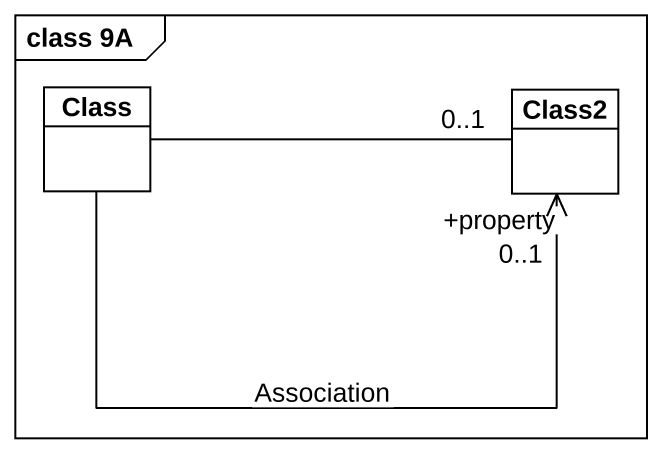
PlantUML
@startuml
mainframe class 9A
hide circle
hide empty members
class "Class" as Class_
class Class2
Class_ -right-> "+property\n0..1" Class2 : Association
Class_ -right- "0..1" Class2
@enduml
